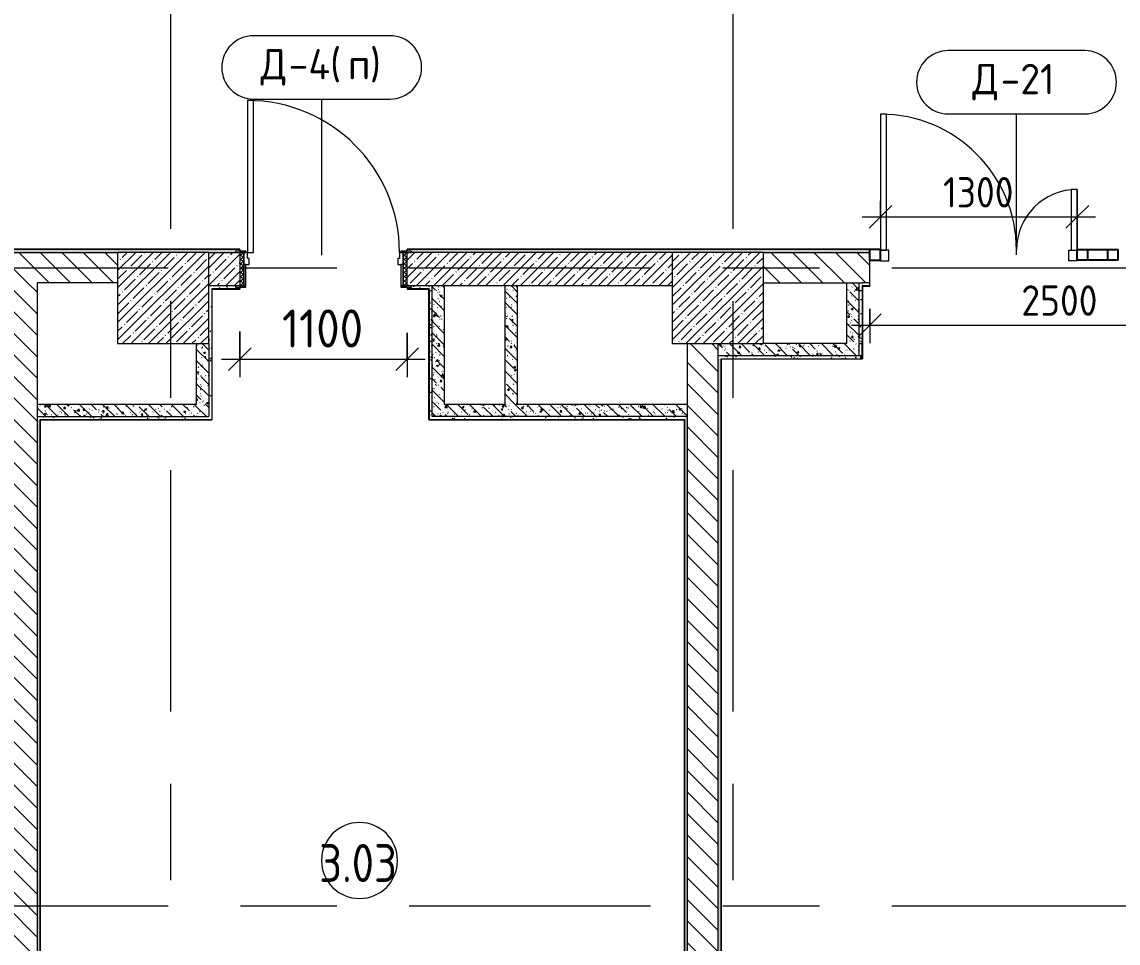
# Model space of a CAD drawing. Header units: millimetres. Extents: x -5524 to 188508, y -8553 to 29000.
# Drawn here: x 24931 to 32143, y 3355 to 9417 of the extents above; entities that cross this region are included whole.
import ezdxf

# ---------------------------------------------------------------- set-up
doc = ezdxf.new("R2010")
doc.units = ezdxf.units.MM
doc.linetypes.add('Осевая', pattern=[3175, 635, -476.25, 1587.5, -476.25])
for name, color, linetype, lineweight in [('A-ANNO-DIMS', 7, 'Continuous', 9), ('A-ANNO-DIMS-100', 7, 'Continuous', 9), ('A-AREA-IDEN', 7, 'Continuous', 9), ('A-DETL-GENF', 7, 'Continuous', 9), ('A-DOOR', 7, 'Continuous', 9), ('A-DOOR-FRAM-2', 7, 'Continuous', 9), ('A-DOOR-IDEN', 7, 'Continuous', 9), ('A-GLAZ-CURT-1', 7, 'Continuous', 25), ('A-GLAZ-CWMG', 7, 'Continuous', 9), ('A-GLAZ-CWMG-1', 7, 'Continuous', 25), ('A-WALL', 7, 'Continuous', 9), ('I-WALL', 7, 'Continuous', 9), ('S-COLS', 7, 'Continuous', 9), ('Оси-2', 7, 'Осевая', 9)]:
    doc.layers.add(name, color=color, linetype=linetype, lineweight=lineweight)
for name, color, linetype, lineweight, true_color in [('A-DOOR-1', 1, 'Continuous', 9, 0xff0000), ('A-DOOR-2', 1, 'Continuous', 13, 0xff0000), ('A-DOOR-FRAM-1', 1, 'Continuous', 13, 0xff0000), ('A-WALL-1', 7, 'Continuous', 9, 0x3c3c3c), ('A-WALL-FNSH-1', 7, 'Continuous', 9, 0x3c3c3c)]:
    doc.layers.add(name, color=color, linetype=linetype, lineweight=lineweight, true_color=true_color)
doc.styles.add('GOST Common', font='GOST_Common.ttf', dxfattribs={"width": 0.9, "height": 250})
doc.styles.add('GOST Common_1', font='GOST_Common.ttf', dxfattribs={"height": 200})
doc.styles.add('ISOCPEUR', font='isocpeur.ttf', dxfattribs={"width": 0.9, "height": 250})
doc.styles.add('ISOCPEUR_1', font='isocpeur.ttf', dxfattribs={"width": 0.9, "height": 200})
doc.dimstyles.new('ISO-2_0_0_9К_Средний_округл2', dxfattribs={"dimscale": 304.8, "dimtxt": 199.196235, "dimasz": 0.492126, "dimexe": 0.393701, "dimexo": 0, "dimgap": 0, "dimtad": 1, "dimdec": 0, "dimrnd": 10, "dimzin": 0, "dimdsep": 46, "dimtxsty": 'ISOCPEUR_1', "dimblk1": 'OBLIQUE', "dimblk2": 'OBLIQUE', "dimsah": 1, "dimcen": 0.09, "dimdle": 0.393701, "dimazin": 0, "dimtfac": 1, "dimtdec": 4, "dimtix": 1, "dimtmove": 0, "dimatfit": 3, "dimfxl": 1, "dimtvp": 1, "dimtolj": 1, "dimtzin": 0, "dimarcsym": 2})
doc.dimstyles.new('ISO-2_5_0_9К_БОЛЬШОЙ', dxfattribs={"dimscale": 304.8, "dimtxt": 248.995294, "dimasz": 0.492126, "dimexe": 0.393701, "dimexo": 0.984252, "dimgap": 0, "dimtad": 1, "dimdec": 0, "dimrnd": 10, "dimzin": 0, "dimdsep": 46, "dimtxsty": 'ISOCPEUR', "dimblk1": 'OBLIQUE', "dimblk2": 'OBLIQUE', "dimsah": 1, "dimcen": 0.09, "dimdle": 0.393701, "dimazin": 0, "dimtfac": 1, "dimtdec": 4, "dimtix": 1, "dimtmove": 0, "dimatfit": 3, "dimfxl": 1, "dimtvp": 1, "dimtolj": 1, "dimtzin": 0, "dimarcsym": 2})
pattern_1 = [(135, (0, 0), (-70.71068, -70.71068), [])]
pattern_2 = [(135, (0, 0), (-75.43415, -75.43415), [106.68, -17.78, 3.556, -17.78]), (135, (0, 75.39), (-75.43415, -75.43415), []), (50, (0, 0), (127.5292, -11.15758), [13.335, -146.685]), (355, (0, 0), (-24.66966, 133.74), [10.668, -117.348]), (100.451, (10.63, -0.93), (102.85973, 122.5818), [11.333, -124.663]), (46.184, (0, 35.56), (189.75516, -29.4304), [20.002, -220.027]), (96.636, (15.81, 33.1), (166.1822, 173.1996), [17, -186.995]), (351.184, (0, 35.56), (166.1839, 173.1976), [16.002, -176.022]), (21, (17.78, 26.67), (106.13027, -71.58603), [13.335, -146.685]), (326, (17.78, 26.67), (43.2619, 128.93175), [10.668, -117.348]), (71.451, (26.62, 20.7), (149.39198, 57.34505), [11.333, -124.663]), (37.5, (0, 0), (2.16223, 59.18836), [3.353, -112.573, 3.353, -115.773, -117.793]), (37.5, (0, 0), (2.16223, 59.18836), [-235.052, 3.353, -114.44]), (7.5, (0, 0), (46.77386, 70.12615), [3.353, -64.567, 3.353, -109.906, -44.894]), (7.5, (0, 0), (46.77386, 70.12615), [-181.178, 3.353, -41.542]), (327.5, (-39.65, 0), (94.91367, -4.01009), [3.353, -41.097, 3.353, -135.331, -184.023]), (327.5, (-39.65, 0), (94.91367, -4.01009), [-183.134, 3.353, -180.67]), (317.5, (-57.43, 0), (103.69057, 17.79882), [3.353, -54.432, 3.353, -88.748, -130.683]), (317.5, (-57.43, 0), (103.69057, 17.79882), [-149.885, 3.353, -127.33])]
pattern_3 = [(0, (0, 0), (121.92, 30.48), [10.058, -81.382, 10.058, -81.382, -487.68]), (0, (0, 0), (121.92, 30.48), [-182.88, 10.058, -172.822, 10.058, -81.382, -213.36]), (0, (0, 0), (121.92, 30.48), [-457.2, 10.058, -50.902, 10.058, -142.342]), (120, (45.72, 15.24), (-87.356454, 90.345817), [10.058, -81.382, 10.058, -81.382, -487.68]), (120, (45.72, 15.24), (-87.356454, 90.345817), [-182.88, 10.058, -172.822, 10.058, -81.382, -213.36]), (120, (45.72, 15.24), (-87.356454, 90.345817), [-457.2, 10.058, -50.902, 10.058, -142.342]), (240, (60.96, 76.2), (-34.563546, -120.825817), [10.058, -81.382, 10.058, -81.382, -487.68]), (240, (60.96, 76.2), (-34.563546, -120.825817), [-182.88, 10.058, -172.822, 10.058, -81.382, -213.36]), (240, (60.96, 76.2), (-34.563546, -120.825817), [-457.2, 10.058, -50.902, 10.058, -142.342])]

# ---------------------------------------------------------------- blocks, each defined once
blk = doc.blocks.new('BSC_Колонна _Прямоугольная - 600х600-23286269-План заполнения дверных проемов 3 этажа в осях 1-12')
at = {"layer": 'S-COLS'}
h = blk.add_hatch(dxfattribs=at)
h.set_pattern_fill('FP_1', color=256, style=0, pattern_type=2)
h.set_pattern_definition([(45, (-29509.74, -7600), (-57.02463, 57.02463), []), (45, (-29452.72, -7600), (-57.02463, 57.02463), [100.806, -20.161, 3.353, -16.808])])
h.paths.add_polyline_path([(-300, -300), (300, -300), (300, 300), (-300, 300)])
for p, q in [((300, 300), (-300, 300)), ((-300, 300), (-300, -300)), ((300, -300), (300, 300)), ((-300, -300), (300, -300))]:
    blk.add_line(p, q, dxfattribs=at)
blk = doc.blocks.new('BSC_Колонна _Прямоугольная - 600х600-V5-План заполнения дверных проемов 3 этажа в осях 1-12')
at = {"layer": 'S-COLS'}
h = blk.add_hatch(dxfattribs=at)
h.set_pattern_fill('FP_7', color=256, style=0, pattern_type=2)
h.set_pattern_definition([(45, (-25860, -7600), (-57.02463, 57.02463), []), (45, (-25802.975, -7600), (-57.02463, 57.02463), [100.806, -20.161, 3.353, -16.808])])
h.paths.add_polyline_path([(-300, -300), (300, -300), (300, 300), (-300, 300)])
for p, q in [((300, 300), (-300, 300)), ((-300, 300), (-300, -300)), ((300, -300), (300, 300)), ((-300, -300), (300, -300))]:
    blk.add_line(p, q, dxfattribs=at)
blk = doc.blocks.new('110_Дверь_СКБ_1Ст_Внутренняя1 - Д-4_п__1100x2100h_административные помещения-32218723-План заполнения дверных проемов 3 этажа в осях 1-12')
at = {"layer": 'A-DOOR'}
h = blk.add_hatch(dxfattribs=at)
h.set_pattern_fill('FP_38', color=256, style=0, pattern_type=2)
h.set_pattern_definition([(135, (1751.41, 174.685), (-14.14214, -14.14214), []), (225, (1751.41, 174.685), (14.14214, -14.14214), [])])
h.paths.add_polyline_path([(562.5, -110), (562.5, 110), (537.5, 110), (537.5, -110)])
at = {"layer": 'A-DOOR-FRAM-2'}
h = blk.add_hatch(dxfattribs=at)
h.set_pattern_fill('FP_39', color=256, style=0, pattern_type=2)
h.set_pattern_definition([(45, (-371.384, 174.685), (-14.1421, 14.1421), []), (135, (-371.384, 174.685), (-14.1421, -14.1421), [])])
h.paths.add_polyline_path([(-512.5, -110), (-512.5, 110), (-537.5, 110), (-537.5, -110)])
at = {"layer": 'A-DOOR-1'}
blk.add_arc((-487.5, 110), 1000, 360, 90, dxfattribs=at)
at = {"layer": 'A-DOOR-2'}
for p, q in [((-487.5, 1110), (-487.5, 110)), ((-447.5, 1110), (-487.5, 1110)), ((-447.5, 110), (-447.5, 1110)), ((-487.5, 110), (-447.5, 110))]:
    blk.add_line(p, q, dxfattribs=at)
at = {"layer": 'A-DOOR-FRAM-1'}
for p, q in [((-497.5, 118), (-567.5, 118)), ((-567.5, 118), (-567.5, 110)), ((-567.5, 110), (-497.5, 110)), ((-512.5, 110), (-537.5, 110)), ((-537.5, 110), (-537.5, -110)), ((-487.5, 110), (-512.5, 110)), ((-512.5, 110), (-512.5, 30)), ((-512.5, -110), (-512.5, 110)), ((-497.5, 110), (-512.5, 110)), ((-512.5, 110), (-512.5, 109)), ((-512.5, 109), (-497.5, 109)), ((-497.5, 110), (-497.5, 118)), ((-497.5, 109), (-497.5, 110)), ((-487.5, 70), (-487.5, 110)), ((512.5, 110), (512.5, 70)), ((537.5, 110), (512.5, 110)), ((592.5, 118), (522.5, 118)), ((522.5, 118), (522.5, 110)), ((537.5, 110), (522.5, 110)), ((522.5, 110), (522.5, 109)), ((522.5, 110), (592.5, 110)), ((522.5, 109), (537.5, 109)), ((537.5, 30), (537.5, 110)), ((562.5, 110), (537.5, 110)), ((537.5, 110), (537.5, -110)), ((537.5, 109), (537.5, 110)), ((562.5, -110), (562.5, 110)), ((592.5, 110), (592.5, 118)), ((-512.5, 30), (-477.5, 30)), ((-497.5, 30), (-512.5, 30)), ((-512.5, 30), (-512.5, -110)), ((-497.5, -110), (-497.5, 30)), ((-477.5, 70), (-487.5, 70)), ((-477.5, 30), (-477.5, 70)), ((512.5, 70), (502.5, 70)), ((502.5, 70), (502.5, 30)), ((502.5, 30), (537.5, 30)), ((537.5, 30), (522.5, 30)), ((522.5, 30), (522.5, -110)), ((537.5, -110), (537.5, 30)), ((-497.5, -110), (-567.5, -110)), ((-567.5, -110), (-567.5, -118)), ((-567.5, -118), (-497.5, -118)), ((-537.5, -110), (-512.5, -110)), ((-512.5, -110), (-497.5, -110)), ((-497.5, -118), (-497.5, -110)), ((522.5, -110), (537.5, -110)), ((592.5, -110), (522.5, -110)), ((522.5, -110), (522.5, -118)), ((522.5, -118), (592.5, -118)), ((537.5, -110), (562.5, -110)), ((592.5, -118), (592.5, -110))]:
    blk.add_line(p, q, dxfattribs=at)
blk = doc.blocks.new('Дверь_Витражная_остекление_ - ДВН_ДАО_Главный вход_1200 в свету-31742133-План заполнения дверных проемов 3 этажа в осях 1-12')
at = {"layer": 'A-DETL-GENF'}
for p, q in [((-607.5, 925), (-647.5, 925)), ((-647.5, 925), (-647.5, 35)), ((-607.5, 30), (-607.5, 925)), ((647.5, 430), (607.5, 430)), ((607.5, 430), (607.5, 30)), ((647.5, 35), (647.5, 430)), ((-647.5, 30), (-607.5, 30)), ((-592.5, 30), (-647.5, 30)), ((-592.5, -40), (-592.5, 30)), ((592.5, -40), (592.5, 30)), ((592.5, 30), (647.5, 30)), ((607.5, 30), (647.5, 30)), ((-647.5, -35), (-647.5, -40)), ((-647.5, -40), (-592.5, -40)), ((647.5, -40), (592.5, -40)), ((647.5, -35), (647.5, -40))]:
    blk.add_line(p, q, dxfattribs=at)
at = {"layer": 'A-DOOR-1'}
for p, q in [((-647.5, 925), (-647.5, 35)), ((647.5, 430), (647.5, 35))]:
    blk.add_line(p, q, dxfattribs=at)
for centre, radius, start, end in [((-647.5, 30), 895, 360, 90), ((647.5, 30), 400, 90, 180)]:
    blk.add_arc(centre, radius, start, end, dxfattribs=at)
blk = doc.blocks.new('Системная панель - Стемалит - 40мм-32257327-План заполнения дверных проемов 3 этажа в осях 1-12')
at = {"layer": 'A-GLAZ-CURT-1'}
for p, q in [((-65, 35), (65, 35)), ((-65, -35), (-65, 35)), ((65, -35), (65, 35)), ((65, -35), (-65, -35))]:
    blk.add_line(p, q, dxfattribs=at)
blk = doc.blocks.new('Прямоугольный импост - 50 x 70 мм-31687886-План заполнения дверных проемов 3 этажа в осях 1-12')
at = {"layer": 'A-GLAZ-CWMG-1'}
for p, q in [((35, 35), (-35, 35)), ((-35, 35), (-35, -35)), ((35, 35), (35, -35)), ((-35, -35), (35, -35))]:
    blk.add_line(p, q, dxfattribs=at)
blk = doc.blocks.new('Прямоугольный импост - 50 x 70 мм-31701779-План заполнения дверных проемов 3 этажа в осях 1-12')
at = {"layer": 'A-GLAZ-CWMG-1'}
for p, q in [((0, 35), (-70, 35)), ((-70, 35), (-70, -35)), ((0, 35), (0, -35)), ((-70, -35), (0, -35))]:
    blk.add_line(p, q, dxfattribs=at)
blk = doc.blocks.new('Прямоугольный импост - 50 x 70 мм-31702100-План заполнения дверных проемов 3 этажа в осях 1-12')
at = {"layer": 'A-GLAZ-CWMG-1'}
for p, q in [((35, 35), (-35, 35)), ((-35, 35), (-35, -35)), ((35, 35), (35, -35)), ((-35, -35), (35, -35))]:
    blk.add_line(p, q, dxfattribs=at)
blk = doc.blocks.new('Марка_Помещения - Номер-25198446-План заполнения дверных проемов 3 этажа в осях 1-12')
at = {"layer": 'A-AREA-IDEN'}
for start, end in [(360, 180), (180, 360)]:
    blk.add_arc((0, 0), 2.5, start, end, dxfattribs=at)
blk = doc.blocks.new('М_двери - Типоразмер_рамка-25223575-План заполнения дверных проемов 3 этажа в осях 1-12')
at = {"layer": 'A-DOOR-IDEN'}
for p, q in [((4.496, 2.08), (-4.496, 2.08)), ((-4.496, -2.08), (4.496, -2.08))]:
    blk.add_line(p, q, dxfattribs=at)
for centre, start, end in [((-4.496, 0), 90, 270), ((4.496, 0), 270, 90)]:
    blk.add_arc(centre, 2.08, start, end, dxfattribs=at)
blk = doc.blocks.new('DIMBLOCK33-План заполнения дверных проемов 3 этажа в осях 1-12')
at = {"layer": 'A-ANNO-DIMS-100'}
for p, q in [((26365, 7380), (26365, 7078.4)), ((26365, 7198.4), (26365, 7380)), ((27465, 7372), (27465, 7078.4)), ((27465, 7198.4), (27465, 7372)), ((26245, 7198.4), (27585, 7198.4))]:
    blk.add_line(p, q, dxfattribs=at)
at = {"layer": 'A-ANNO-DIMS-100', "lineweight": 20}
for p, q in [((26365, 7198.4), (26440, 7273.4)), ((27465, 7198.4), (27540, 7273.4)), ((26365, 7198.4), (26290, 7123.4)), ((27465, 7198.4), (27390, 7123.4))]:
    blk.add_line(p, q, dxfattribs=at)
at = {"layer": 'A-ANNO-DIMS-100', "color": 0, "insert": (26642.1, 7525.1), "char_height": 250, "width": 655.049, "attachment_point": 1, "line_spacing_factor": 1.149209, "style": 'ISOCPEUR'}
blk.add_mtext('1100', dxfattribs=at)
blk = doc.blocks.new('_Oblique')
at = {"color": 0, "linetype": 'ByBlock', "lineweight": -2}
blk.add_line((-0.5, -0.5), (0.5, 0.5), dxfattribs=at)
blk = doc.blocks.new('DIMBLOCK34-План заполнения дверных проемов 3 этажа в осях 1-12')
at = {"layer": 'A-ANNO-DIMS-100'}
for p, q in [((30510, 7528.3), (30510, 7302.3)), ((30510, 7422.3), (30510, 7528.3)), ((33010, 7528.3), (33010, 7302.3)), ((33010, 7422.3), (33010, 7528.3)), ((30390, 7422.3), (33130, 7422.3))]:
    blk.add_line(p, q, dxfattribs=at)
at = {"layer": 'A-ANNO-DIMS-100', "lineweight": 20}
for p, q in [((30510, 7422.3), (30585, 7497.3)), ((33010, 7422.3), (33085, 7497.3)), ((30510, 7422.3), (30435, 7347.3)), ((33010, 7422.3), (32935, 7347.3))]:
    blk.add_line(p, q, dxfattribs=at)
at = {"layer": 'A-ANNO-DIMS-100', "color": 0, "insert": (31507.2, 7683.6), "char_height": 200, "width": 606.782, "attachment_point": 1, "line_spacing_factor": 1.149209, "style": 'ISOCPEUR_1'}
blk.add_mtext('2500', dxfattribs=at)
blk = doc.blocks.new('DIMBLOCK35-План заполнения дверных проемов 3 этажа в осях 1-12')
at = {"layer": 'A-ANNO-DIMS-100'}
for p, q in [((30580, 8240.9), (30580, 8014.8)), ((30580, 8134.8), (30580, 8240.9)), ((31875, 8240.9), (31875, 8014.8)), ((31875, 8134.8), (31875, 8240.9)), ((30460, 8134.8), (31995, 8134.8))]:
    blk.add_line(p, q, dxfattribs=at)
at = {"layer": 'A-ANNO-DIMS-100', "lineweight": 20}
for p, q in [((30580, 8134.8), (30655, 8209.8)), ((31875, 8134.8), (31950, 8209.8)), ((30580, 8134.8), (30505, 8059.8)), ((31875, 8134.8), (31800, 8059.8))]:
    blk.add_line(p, q, dxfattribs=at)
at = {"layer": 'A-ANNO-DIMS-100', "color": 0, "insert": (30991.9, 8396.1), "char_height": 200, "width": 565.411, "attachment_point": 1, "line_spacing_factor": 1.149209, "style": 'ISOCPEUR_1'}
blk.add_mtext('1300', dxfattribs=at)

msp = doc.modelspace()

# ---------------------------------------------------------------- hatches: boundary and pattern name
at = {"layer": 'I-WALL'}
h = msp.add_hatch(dxfattribs=at)
h.set_pattern_fill('FP_37', color=256, style=0, pattern_type=2)
h.set_pattern_definition(pattern_3)
h.paths.add_polyline_path([(38490, 7900), (38520, 7900), (38520, 7920), (36113.6, 7920), (36113.6, 7900), (38301.3, 7900)])
h.paths.add_polyline_path([(34753.6, 7900), (34753.6, 7920), (33010, 7920), (33010, 7900), (33610, 7900)])
h.paths.add_polyline_path([(30510, 7900), (30510, 7920), (27465, 7920), (27465, 7908), (27495, 7908), (27495, 7900), (29809.7, 7900)])
h.paths.add_polyline_path([(16660, 7900), (19315.5, 7900), (19315.5, 7920), (15009.3, 7920), (15009.3, 7900)])
h.paths.add_polyline_path([(25447.6, 7900), (26335, 7900.3), (26335, 7908), (26365, 7908), (26365, 7920), (24051, 7920), (24051, 7900)])
h.paths.add_polyline_path([(22611, 7900), (22611, 7920), (20719, 7920), (20719, 7900), (22510, 7900)])
h.paths.add_polyline_path([(13569.3, 7900), (13569.3, 7920), (11560, 7920), (11560, 7900), (12760, 7900)])
h.paths.add_polyline_path([(6530, 7900), (10560, 7900), (10560, 7920), (6530, 7920)])
h.paths.add_polyline_path([(4030, 7900), (4030, 7920), (3285, 7920), (3285, 7908), (3340, 7908), (3340, 7900), (3799.2, 7900)])
h.paths.add_polyline_path([(1830, 7900), (1830, 7908), (1885, 7908), (1885, 7920), (1250, 7920), (1250, 7900)])
h = msp.add_hatch(dxfattribs=at)
h.set_pattern_fill('FP_10', color=256, style=0, pattern_type=2)
h.set_pattern_definition(pattern_1)
h.paths.add_polyline_path([(25560, 7700), (25560, 7900), (24051, 7900), (24051, 7700), (25447.6, 7700)])
h.paths.add_polyline_path([(22520, 7700), (22611, 7700), (22611, 7900), (22520, 7900)])
h = msp.add_hatch(dxfattribs=at)
h.set_pattern_fill('FP_12', color=256, style=0, pattern_type=2)
h.set_pattern_definition([(45, (0, 0), (-57.02463, 57.02463), []), (45, (57.025, 0), (-57.02463, 57.02463), [100.806, -20.161, 3.353, -16.808])])
h.paths.add_polyline_path([(27465, 7680), (29209.7, 7680), (29209.7, 7900), (27465, 7900)])
h.paths.add_polyline_path([(26335, 7680), (26365, 7680), (26365, 7900), (26160, 7900), (26160, 7680), (26180, 7680)])
h = msp.add_hatch(dxfattribs=at)
h.set_pattern_fill('FP_10', color=256, style=0, pattern_type=2)
h.set_pattern_definition(pattern_1)
h.paths.add_polyline_path([(38490, 7700), (38540, 7700), (38540, 7900), (38490, 7900), (38490, 7804.2)])
h.paths.add_polyline_path([(36271.8, 7700), (37990, 7700), (37990, 7900), (36113.6, 7900), (36113.6, 7700)])
h.paths.add_polyline_path([(34753.6, 7700), (34753.6, 7900), (33610, 7900), (33610, 7700)])
h.paths.add_polyline_path([(30359.7, 7700), (30510, 7700), (30510, 7900), (29809.7, 7900), (29809.7, 7700)])
h = msp.add_hatch(dxfattribs=at)
h.set_pattern_fill('FP_10', color=256, style=0, pattern_type=2)
h.set_pattern_definition(pattern_1)
h.paths.add_polyline_path([(24830.7, 100), (25030.7, 100), (25030.7, 7700), (24830.7, 7700), (24830.7, 140)])
h = msp.add_hatch(dxfattribs=at)
h.set_pattern_fill('FP_37', color=256, style=0, pattern_type=2)
h.set_pattern_definition(pattern_3)
h.paths.add_polyline_path([(26180, 6800), (26180, 7680), (26160, 7680), (26160, 6800)])
h = msp.add_hatch(dxfattribs=at)
h.set_pattern_fill('FP_37', color=256, style=0, pattern_type=2)
h.set_pattern_definition(pattern_3)
h.paths.add_polyline_path([(26181, 7660), (26365, 7660), (26365, 7672), (26335, 7672), (26335, 7680), (26180, 7680), (26180, 7660)])
h.paths.add_polyline_path([(27608.7, 7660), (27609.7, 7660), (27609.7, 7680), (27495, 7680), (27495, 7672), (27465, 7672), (27465, 7660), (27495, 7660)])
h = msp.add_hatch(dxfattribs=at)
h.set_pattern_fill('FP_37', color=256, style=0, pattern_type=2)
h.set_pattern_definition(pattern_3)
h.paths.add_polyline_path([(27629.7, 6820), (27629.7, 7680), (27609.7, 7680), (27609.7, 6820)])
h = msp.add_hatch(dxfattribs=at)
h.set_pattern_fill('FP_19', color=256, style=0, pattern_type=2)
h.set_pattern_definition(pattern_2)
h.paths.add_polyline_path([(27709.7, 6820), (27709.7, 7680), (27629.7, 7680), (27629.7, 6820)])
h = msp.add_hatch(dxfattribs=at)
h.set_pattern_fill('FP_19', color=256, style=0, pattern_type=2)
h.set_pattern_definition(pattern_2)
h.paths.add_polyline_path([(28153.6, 6900), (28189.7, 6900), (28189.7, 7680), (28109.7, 7680), (28109.7, 6900)])
h = msp.add_hatch(dxfattribs=at)
h.set_pattern_fill('FP_19', color=256, style=0, pattern_type=2)
h.set_pattern_definition(pattern_2)
h.paths.add_polyline_path([(30359.7, 7300), (30439.7, 7300), (30439.7, 7700), (30359.7, 7700)])
h = msp.add_hatch(dxfattribs=at)
h.set_pattern_fill('FP_37', color=256, style=0, pattern_type=2)
h.set_pattern_definition(pattern_3)
h.paths.add_polyline_path([(30459.7, 7300), (30459.7, 7700), (30439.7, 7700), (30439.7, 7300)])
h = msp.add_hatch(dxfattribs=at)
h.set_pattern_fill('FP_37', color=256, style=0, pattern_type=2)
h.set_pattern_definition(pattern_3)
h.paths.add_polyline_path([(30460.7, 7680), (30510, 7680), (30510, 7700), (30459.7, 7700), (30459.7, 7680)])
h = msp.add_hatch(dxfattribs=at)
h.set_pattern_fill('FP_19', color=256, style=0, pattern_type=2)
h.set_pattern_definition(pattern_2)
h.paths.add_polyline_path([(26160, 6820), (26160, 7300), (26080, 7300), (26080, 6820)])
h = msp.add_hatch(dxfattribs=at)
h.set_pattern_fill('FP_10', color=256, style=0, pattern_type=2)
h.set_pattern_definition(pattern_1)
h.paths.add_polyline_path([(29507.6, 500), (29510.7, 500), (29510.7, 7300), (29310.7, 7300), (29310.7, 500), (29344, 500)])
h = msp.add_hatch(dxfattribs=at)
h.set_pattern_fill('FP_19', color=256, style=0, pattern_type=2)
h.set_pattern_definition(pattern_2)
h.paths.add_polyline_path([(30439.7, 7220), (30439.7, 7300), (29510.7, 7300), (29510.7, 7220), (29809.7, 7220)])
h = msp.add_hatch(dxfattribs=at)
h.set_pattern_fill('FP_37', color=256, style=0, pattern_type=2)
h.set_pattern_definition(pattern_3)
h.paths.add_polyline_path([(29530.7, 7200), (30449.7, 7200), (30449.7, 7220), (29510.7, 7220), (29510.7, 7200)])
h = msp.add_hatch(dxfattribs=at)
h.set_pattern_fill('FP_37', color=256, style=0, pattern_type=2)
h.set_pattern_definition(pattern_3)
h.paths.add_polyline_path([(29517.4, 500), (29530.7, 500), (29530.7, 7200), (29510.7, 7200), (29510.7, 500)])
h = msp.add_hatch(dxfattribs=at)
h.set_pattern_fill('FP_19', color=256, style=0, pattern_type=2)
h.set_pattern_definition(pattern_2)
h.paths.add_polyline_path([(25447.6, 6820), (26080, 6820), (26080, 6900), (25030.7, 6900), (25030.7, 6820)])
h = msp.add_hatch(dxfattribs=at)
h.set_pattern_fill('FP_19', color=256, style=0, pattern_type=2)
h.set_pattern_definition(pattern_2)
h.paths.add_polyline_path([(29290.7, 6820), (29310.7, 6820), (29310.7, 6900), (27709.7, 6900), (27709.7, 6820), (28153.6, 6820)])
h = msp.add_hatch(dxfattribs=at)
h.set_pattern_fill('FP_37', color=256, style=0, pattern_type=2)
h.set_pattern_definition(pattern_3)
h.paths.add_polyline_path([(25030.7, 6800), (26160, 6800), (26160, 6820), (25030.7, 6820)])
h = msp.add_hatch(dxfattribs=at)
h.set_pattern_fill('FP_37', color=256, style=0, pattern_type=2)
h.set_pattern_definition(pattern_3)
h.paths.add_polyline_path([(25030.7, 100), (25050.7, 100), (25050.7, 6800), (25030.7, 6800), (25030.7, 154.4)])
h = msp.add_hatch(dxfattribs=at)
h.set_pattern_fill('FP_37', color=256, style=0, pattern_type=2)
h.set_pattern_definition(pattern_3)
h.paths.add_polyline_path([(29289.7, 6800), (29290.7, 6800), (29290.7, 6820), (27609.7, 6820), (27609.7, 6800), (28153.6, 6800)])
h = msp.add_hatch(dxfattribs=at)
h.set_pattern_fill('FP_37', color=256, style=0, pattern_type=2)
h.set_pattern_definition(pattern_3)
h.paths.add_polyline_path([(29290.7, 520), (29310.7, 520), (29310.7, 6820), (29290.7, 6820), (29290.7, 521)])

# ---------------------------------------------------------------- linework, layer by layer
at = {"layer": 'A-DOOR-IDEN'}
for p, q in [((26903.3, 7883.1), (26903.3, 8909.8)), ((31475, 7885), (31475, 8812))]:
    msp.add_line(p, q, dxfattribs=at)
at = {"layer": 'A-WALL'}
for p, q in [((25030.7, 7700), (25030.7, 100)), ((26335, 7680), (26160, 7680)), ((26180, 7660), (26180, 6800)), ((26365, 7660), (26180, 7660)), ((27609.7, 7660), (27465, 7660)), ((27709.7, 7680), (27495, 7680)), ((27609.7, 7660), (27609.7, 6820)), ((30510, 7700), (30459.7, 7700)), ((30459.7, 7680), (30459.7, 7300)), ((30510, 7680), (30459.7, 7680)), ((29310.7, 500), (29310.7, 7300)), ((29530.7, 7200), (30449.7, 7200)), ((29530.7, 7200), (29530.7, 520)), ((25050.7, 6800), (25050.7, 140)), ((27609.7, 6800), (29290.7, 6800)), ((29310.7, 6820), (27629.7, 6820)), ((29290.7, 520), (29290.7, 6800))]:
    msp.add_line(p, q, dxfattribs=at)
at = {"layer": 'A-WALL-1'}
for p, q in [((26365, 7920), (24051, 7920)), ((24051, 7900), (25560, 7900)), ((26160, 7900), (26335, 7900)), ((26365, 7920), (26365, 7908)), ((30510, 7920), (27465, 7920)), ((27465, 7920), (27465, 7908)), ((29209.7, 7900), (27495, 7900)), ((29809.7, 7900), (30510, 7900)), ((30510, 7680), (30510, 7920)), ((25560, 7700), (25030.7, 7700)), ((26365, 7672), (26365, 7660)), ((27465, 7672), (27465, 7660)), ((27629.7, 6820), (27629.7, 7680)), ((29209.7, 7680), (27709.7, 7680)), ((27709.7, 7680), (27709.7, 6900)), ((28109.7, 6900), (28109.7, 7680)), ((28189.7, 7680), (28189.7, 6900)), ((29809.7, 7700), (30459.7, 7700)), ((30359.7, 7300), (30359.7, 7700)), ((30439.7, 7220), (30439.7, 7700)), ((26080, 6900), (26080, 7300)), ((26160, 7300), (26160, 6820)), ((29510.7, 7300), (29510.7, 500)), ((30359.7, 7300), (29809.7, 7300)), ((30439.7, 7300), (30459.7, 7300)), ((30449.7, 7220), (29510.7, 7220)), ((30449.7, 7200), (30449.7, 7220)), ((26080, 6900), (25030.7, 6900)), ((28109.7, 6900), (27709.7, 6900)), ((29310.7, 6900), (28189.7, 6900)), ((25030.7, 6820), (26160, 6820)), ((25050.7, 6800), (26180, 6800))]:
    msp.add_line(p, q, dxfattribs=at)
at = {"layer": 'A-WALL-FNSH-1'}
for p, q in [((26365, 7921), (24051, 7921)), ((26365, 7920), (26365, 7921)), ((30510, 7921), (27465, 7921)), ((27465, 7920), (27465, 7921)), ((30510, 7920), (30510, 7921)), ((26181, 7659), (26181, 6799)), ((26181, 7659), (26365, 7659)), ((26365, 7660), (26365, 7659)), ((27465, 7660), (27465, 7659)), ((27465, 7659), (27608.7, 7659)), ((27608.7, 6799), (27608.7, 7659)), ((30460.7, 7679), (30460.7, 7199)), ((30460.7, 7679), (30510, 7679)), ((30510, 7680), (30510, 7679)), ((30459.7, 7200), (30459.7, 7300)), ((29531.7, 7199), (30460.7, 7199)), ((29531.7, 1503.4), (29531.7, 7199)), ((30459.7, 7200), (30449.7, 7200)), ((25051.7, 6799), (26181, 6799)), ((25051.7, 400), (25051.7, 6799)), ((27608.7, 6799), (29289.7, 6799)), ((27609.7, 6820), (27609.7, 6800)), ((29289.7, 6799), (29289.7, 521))]:
    msp.add_line(p, q, dxfattribs=at)
at = {"layer": 'Оси-2'}
for p, q in [((25910, 593.7), (25910, 24898.1)), ((29610, 593.7), (29610, 24898.1)), ((-2206.6, 7800), (36260, 7800)), ((-2206.6, 3600), (36260, 3600))]:
    msp.add_line(p, q, dxfattribs=at)

# ---------------------------------------------------------------- block references
at = {"layer": 'A-AREA-IDEN', "xscale": 99.99999999999993, "yscale": 99.99999999999993, "zscale": 99.99999999999993}
msp.add_blockref('Марка_Помещения - Номер-25198446-План заполнения дверных проемов 3 этажа в осях 1-12', (27152.1, 3898.7), dxfattribs=at)
at = {"layer": 'A-DOOR-1'}
for name, p in [('110_Дверь_СКБ_1Ст_Внутренняя1 - Д-4_п__1100x2100h_административные помещения-32218723-План заполнения дверных проемов 3 этажа в осях 1-12', (26902.5, 7790)), ('Дверь_Витражная_остекление_ - ДВН_ДАО_Главный вход_1200 в свету-31742133-План заполнения дверных проемов 3 этажа в осях 1-12', (31227.5, 7885))]:
    msp.add_blockref(name, p, dxfattribs=at)
at = {"layer": 'A-DOOR-IDEN', "xscale": 99.99999999999993, "yscale": 99.99999999999993, "zscale": 99.99999999999993}
for p in [(26903.3, 9117.8), (31475, 9020)]:
    msp.add_blockref('М_двери - Типоразмер_рамка-25223575-План заполнения дверных проемов 3 этажа в осях 1-12', p, dxfattribs=at)
at = {"layer": 'A-GLAZ-CURT-1'}
msp.add_blockref('Системная панель - Стемалит - 40мм-32257327-План заполнения дверных проемов 3 этажа в осях 1-12', (32010, 7885), dxfattribs=at)
at = {"layer": 'A-GLAZ-CWMG', "rotation": 180}
msp.add_blockref('Прямоугольный импост - 50 x 70 мм-31701779-План заполнения дверных проемов 3 этажа в осях 1-12', (30510, 7885), dxfattribs=at)
at = {"layer": 'A-GLAZ-CWMG-1', "extrusion": (0, 0, -1), "rotation": 180}
for name, p in [('Прямоугольный импост - 50 x 70 мм-31687886-План заполнения дверных проемов 3 этажа в осях 1-12', (-31910, 7885)), ('Прямоугольный импост - 50 x 70 мм-31702100-План заполнения дверных проемов 3 этажа в осях 1-12', (-32110, 7885))]:
    msp.add_blockref(name, p, dxfattribs=at)
at = {"layer": 'S-COLS'}
for name, p in [('BSC_Колонна _Прямоугольная - 600х600-V5-План заполнения дверных проемов 3 этажа в осях 1-12', (25860, 7600)), ('BSC_Колонна _Прямоугольная - 600х600-23286269-План заполнения дверных проемов 3 этажа в осях 1-12', (29509.7, 7600))]:
    msp.add_blockref(name, p, dxfattribs=at)

# ---------------------------------------------------------------- texts
at = {"layer": 'A-AREA-IDEN', "insert": (26886.4, 4007.3), "char_height": 250, "width": 663.797, "attachment_point": 1, "style": 'GOST Common'}
msp.add_mtext('3.03', dxfattribs=at)
at = {"layer": 'A-DOOR-IDEN', "char_height": 200, "attachment_point": 1, "style": 'GOST Common_1'}
for s, insert, width in [('\\fGOST Common|b0|i0|c204|p34|;Д', (26500.6, 9239), 224.472), ('-4(', (26685.8, 9239), 472.996), ('\\fGOST Common|b0|i0|c204|p34|;)', (27221.5, 9239), 96.202), ('\\fGOST Common|b0|i0|c204|p34|;п', (27076, 9239), 176.371), ('\\fGOST Common|b0|i0|c204|p34|;Д', (31184.8, 9141.3), 224.472), ('-21', (31370, 9141.3), 472.996)]:
    msp.add_mtext(s, dxfattribs=dict(at, insert=insert, width=width))

# ---------------------------------------------------------------- dimensions: what is measured, and where the dimension line sits
at = {"layer": 'A-ANNO-DIMS'}
for base, p1, p2, dimstyle, override, picture, middle in [((31875, 8134.8), (30580, 8240.9), (31875, 8240.9), 'ISO-2_0_0_9К_Средний_округл2', {"dimpost": '<>', "dimfxl": 1295}, 'DIMBLOCK35-План заполнения дверных проемов 3 этажа в осях 1-12', (31227.5, 8234.8)), ((27465, 7198.4), (26365, 7680), (27465, 7672), 'ISO-2_5_0_9К_БОЛЬШОЙ', {"dimpost": '<>', "dimfxl": 1100.029091}, 'DIMBLOCK33-План заполнения дверных проемов 3 этажа в осях 1-12', (26915, 7323.4)), ((33010, 7422.3), (30510, 7528.3), (33010, 7528.3), 'ISO-2_0_0_9К_Средний_округл2', {"dimpost": '<>', "dimfxl": 2500}, 'DIMBLOCK34-План заполнения дверных проемов 3 этажа в осях 1-12', (31760, 7522.3))]:
    dim = msp.add_linear_dim(base=base, p1=p1, p2=p2, dimstyle=dimstyle, override=override, dxfattribs=at)
    dim.commit()
    dim.dimension.update_dxf_attribs({"geometry": picture, "text_midpoint": middle})

doc.saveas('drawing.dxf')
